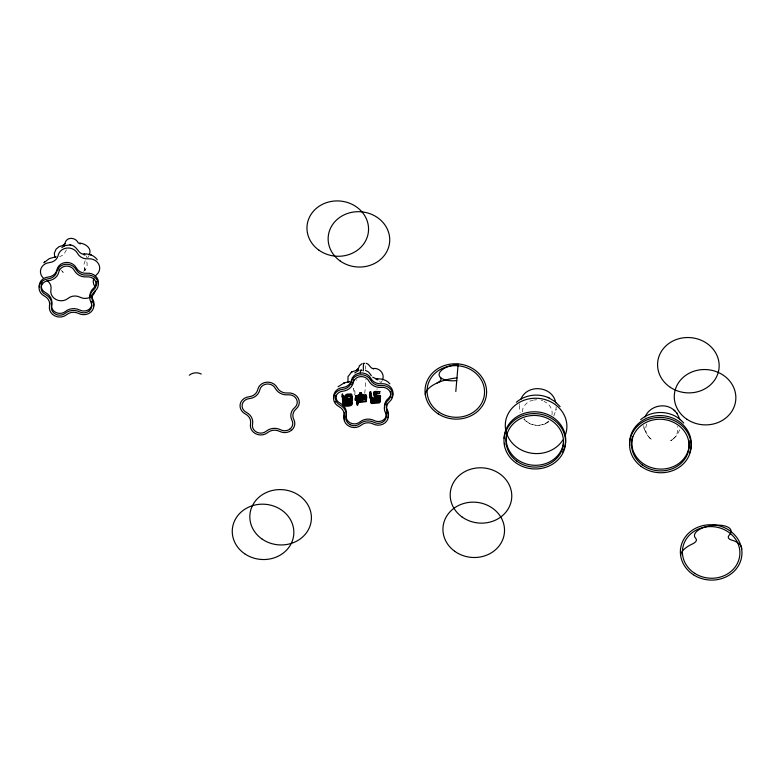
<?xml version="1.0" encoding="UTF-8"?>
<svg xmlns="http://www.w3.org/2000/svg" width="781" height="781" viewBox="0 0 781 781"><rect width="100%" height="100%" fill="white"/><g stroke="black" fill="none" stroke-linecap="round" stroke-linejoin="round"><path stroke-width="0.59" stroke-dasharray="3.9 2.93" d="M522.313 411.831C522.333 407.096 526.521 401.522 532.964 400.214M519.277 405.476L520.126 412.632M377.018 389.485L377.106 388.713M364.766 393.419L365.977 379.263M555.984 409.703L556.179 406.755M553.807 416.029L555.935 409.996M519.355 404.665L519.492 403.865M551.972 414.828C552.968 409.947 549.98 403.982 543.996 401.327M555.847 410.503L556.062 409.185M354.925 394.268L354.906 391.369L353.656 388.723L354.066 389.319M679.782 429.755L676.727 435.622L672.09 439.801M88.956 255.67L87.804 257.681M382.231 380.63L381.089 382.631M646.824 423.995C644.735 429.081 645.282 432.83 649.284 437.497M85.207 260.6L83.723 264.905L84.856 269.152C84.592 268.147 84.934 270.792 83.294 271.456M66.453 249.813L63.632 254.762L59.668 256.715M548.545 421.115C542.912 427.07 530.162 426.621 525.057 419.641M356.907 379.722L356.243 380.269M672.714 439.342C677.166 436.091 678.601 430.702 677.176 426.377M548.965 421.603L547.296 422.726M671.435 440.22L672.607 439.518M83.45 271.407C87.003 269.289 87.911 264.456 86.496 260.766M523.758 419.065C529.274 425.625 539.544 427.392 546.905 422.96M546.602 423.136L547.618 422.541M671.924 439.957L670.947 440.513M671.221 440.377L670.498 440.757M533.696 400.057L536.664 399.765M541.223 400.321L542.688 400.78M651.266 439.244L649.977 438.239M61.348 270.343L63.222 272.481L61.67 270.285M649.372 437.682L650.407 438.571M86.183 255.904L87.072 257.818M649.831 438.043L646.551 434.265L644.13 428.535M524.959 419.524L524.354 418.675M379.781 381.245L380.357 382.768M353.9 389.075L353.481 388.421L354.525 395.098M643.681 425.625L644.061 428.213M643.954 427.734L644.237 429.003M365.088 365.664A18.49 1.66 84.4 0 1 365.811 369.149M84.758 268.898L84.67 269.67L84.758 268.898M85.402 269.64L84.836 270.314L85.402 269.64"/><path stroke-width="1.17" d="M366.016 397.119L366.162 395.225L365.488 397.549L365.762 396.689L366.738 396.719L366.806 397.402L361.71 397.968L361.261 401.297L361.017 399.394M346.247 397.939C346.129 403.172 347.194 397.675 343.533 399.882L343.357 398.642L345.905 398.222L346.12 396.309A1.542 1.386 4.9 0 1 347.008 396.065M374.782 394.385L374.87 395.264A2.714 2.431 4.9 0 0 376.247 397.051M379.839 391.496L379.537 393.634L374.87 394.249L375.095 392.394L379.849 391.545L375.173 391.476A1.63 1.455 4.9 0 0 374.158 391.867A1.279 1.142 4.9 0 0 373.835 392.804M346.12 399.765C346.764 395.459 346.725 400.829 343.806 398.925C343.025 413.862 341.16 383.354 343.23 397.793L345.993 397.978M342.722 402.274L342.83 400.116M342.976 402.625L342.888 400.516M343.357 398.642L343.513 396.836L346.11 396.348M343.533 399.882L343.513 396.836M351.645 402.937A1.503 1.347 4.9 0 1 351.88 404.831L351.391 405.261A3.993 3.583 4.9 0 1 350.962 405.495L350.63 405.642A11.178 10.036 4.9 0 1 346.081 406.227L343.357 405.495A1.435 1.289 4.9 0 1 343.142 403.923C344.528 403.181 343.445 401.024 345.3 400.907A11.412 10.241 4.9 0 1 347.194 400.555M347.789 401.307L351.069 400.985A1.377 1.23 4.9 0 0 351.967 400.614L352.104 398.798A1.23 1.103 4.9 0 0 352.329 397.968L351.909 394.952A1.337 1.201 4.9 0 0 350.415 393.897L347.164 394.239A1.542 1.386 4.9 0 0 346.178 394.6L346.042 396.426A1.22 1.093 4.9 0 0 345.768 397.275L346.129 400.399A1.386 1.24 4.9 0 0 347.779 401.258M347.33 400.321L347.164 394.239M344.694 403.728A8.952 8.035 4.9 0 1 347.447 403.23L347.594 401.366A9.753 8.757 4.9 0 0 345.095 401.834L344.987 401.922A2.48 2.226 4.9 0 0 344.694 402.069L344.177 402.654M350.669 394.844L350.513 396.65L346.949 396.992M350.854 403.513L350.2 403.221L350.357 401.414A9.001 8.074 4.9 0 0 347.604 401.424M355.726 397.695L355.706 398.544L360.637 398.076L360.48 399.882L355.365 400.302L355.306 398.017L355.99 397.568A6.824 6.121 4.9 0 0 358.909 396.553L359.24 396.26A2.031 1.826 4.9 0 0 359.797 394.844L360.236 394.278L360.832 394.717A1.669 1.494 4.9 0 0 361.193 395.469L362.033 396.084A4.52 4.051 4.9 0 0 362.53 396.299A6.033 5.408 4.9 0 0 365.41 396.621L365.742 396.68M355.472 397.754L356.136 395.762A6.824 6.121 4.9 0 0 359.065 394.747L359.397 394.454A2.031 1.826 4.9 0 0 359.953 393.038M355.15 399.97L355.794 397.685M355.99 397.568L356.136 395.762M355.306 398.212L356.038 398.486L355.628 395.947M357.786 402.82C358.342 408.053 356.732 403.152 356.81 401.17M361.974 399.491L358.176 399.862L358.186 403.152L357.366 403.406M358.909 396.553L359.065 394.747M359.904 394.444C358.508 391.281 362.804 392.462 360.832 394.717M359.075 397.48A5.36 4.813 4.9 0 0 359.729 397.051L360.256 396.514A1.757 1.582 4.9 0 0 360.49 396.055L360.783 392.57M365.41 396.641L365.567 394.835L366.162 395.196M357.923 402.576L366.064 401.659L366.25 399.276L364.346 399.257M369.862 393.624C371.034 386.859 372.137 399.032 370.887 399.237C373.084 398.876 371.024 394.425 370.653 393.556C368.681 392.863 369.511 397.783 370.653 399.15M370.399 398.808L370.018 391.818M370.946 402.605L370.702 400.887A1.025 0.918 4.9 0 1 370.995 400.136L371.151 398.33M371.922 400.712L372.137 397.978L376.901 397.509M372.195 402.625L372.342 400.819M373.962 393.604A3.436 3.085 4.9 0 0 375.251 395.528L375.436 395.645A4.93 4.422 4.9 0 0 376.706 396.221L379.195 396.572A12.847 11.53 4.9 0 0 380.171 396.553L380.698 396.152L380.181 395.694A9.909 8.894 4.9 0 1 378.024 395.655L377.36 395.537A4.657 4.178 4.9 0 1 376.413 395.215L376.257 397.021A4.657 4.178 4.9 0 0 377.213 397.334L377.867 397.461A9.909 8.894 4.9 0 0 379.937 397.5L380.542 397.92L380.025 398.359A12.847 11.53 4.9 0 1 379.039 398.378L376.559 398.027A4.93 4.422 4.9 0 1 375.28 397.451L375.105 397.324A3.436 3.085 4.9 0 1 373.806 395.42L373.699 394.61A1.279 1.142 4.9 0 1 374.001 393.683L374.167 391.886M374.001 393.673A1.63 1.455 4.9 0 1 375.017 393.302L375.173 391.476M378.502 400.087L378.658 398.271M378.765 401.971L378.922 400.165M379.937 397.509L380.181 395.694M380.025 398.359L380.171 396.553M387.366 412.173A10.27 9.216 4.9 0 1 389.612 401.551A10.27 9.216 4.9 0 0 391.847 390.93A10.27 9.216 4.9 0 0 381.265 385.55A10.27 9.216 4.9 0 1 370.682 380.162A10.27 9.216 4.9 0 0 360.09 374.782A10.27 9.216 4.9 0 0 351.304 382.075A10.27 9.216 4.9 0 1 342.527 389.368A10.27 9.216 4.9 0 0 333.741 396.66A10.27 9.216 4.9 0 0 338.895 406.55A10.27 9.216 4.9 0 1 344.06 416.439A10.27 9.216 4.9 0 0 349.214 426.328A10.27 9.216 4.9 0 0 361.183 425.147A10.27 9.216 4.9 0 1 373.162 423.966A10.27 9.216 4.9 0 0 385.131 422.785A10.27 9.216 4.9 0 0 387.366 412.173L387.522 410.367A10.27 9.216 4.9 0 1 387.142 403.308M455.811 391.457L458.135 364.346A18.49 7.995 -8.1 0 0 439.107 374.284A18.49 7.995 -8.1 0 0 456.739 380.611M374.939 392.579L374.997 393.224M351.03 399.97L350.649 397.031A1.015 0.908 4.9 0 0 350.562 396.709M89.288 254.811C92.705 247.206 83.245 242.676 78.325 243.067C75.679 236.848 65.711 236.418 64.882 244.141L65.048 243.535L62.861 245.488L63.642 245.283L59.014 246.689L56.086 249.188L54.348 253.171L54.709 257.369M382.563 379.761C385.072 373.874 379.293 367.402 373.181 368.573M520.849 399.364C526.931 383.432 552.88 385.921 555.711 402.801M645.126 416.995C649.48 405.7 665.568 402.049 674.335 410.425M44.927 261.655L43.902 262.748L49.223 258.657L55.412 256.89M354.769 372.879L358.996 370.262M351.87 403.201L352.036 403.025A1.503 1.347 4.9 0 0 351.801 401.131L351.167 400.79A3.973 3.563 4.9 0 0 350.679 400.633L350.308 400.555M342.078 396.367L342.966 396.387L343.23 397.793M342.234 394.561L342.527 398.027M338.046 386.761L344.294 382.866M347.086 395.196L350.571 394.795M64.442 245.82L61.816 247.616M351.05 402.684L350.708 402.918A3.436 3.085 4.9 0 1 350.386 403.064M516.368 402.235C524.93 394.971 537.582 393.019 547.901 397.461M640.664 419.67C652.037 409.703 670.694 410.191 681.52 420.754M351.587 372.098L348.004 376.608L347.984 382.319M351.655 403.367L351.538 403.455A3.993 3.583 4.9 0 1 351.118 403.689L350.776 403.836A11.178 10.036 4.9 0 1 346.227 404.421M351.938 371.873L357.259 370.038L357.718 369.628L356.653 370.321L358.323 368.486L358.157 369.091L359.494 365.723L362.179 363.575M351.216 372.342L352.29 371.639M346.071 400.448L343.65 400.731M344.128 401.395L343.298 402.117A1.435 1.289 4.9 0 0 343.503 403.699L346.227 404.499M343.972 403.211L345.143 402.713A11.412 10.241 4.9 0 1 347.32 402.342A11.256 10.094 4.9 0 1 349.546 402.274M348.199 381.997L349.546 381.509M348.922 381.85L349.458 381.558M358.059 400.78L366.328 399.54M64.891 245.624L70.036 244.892M64.218 245.927L65.106 245.527M372.137 398.876L378.56 398.232M371.981 400.682L378.404 400.038M378.853 400.204L372.449 400.848M378.678 402.02L372.254 402.645M55.802 256.812L55.09 257.037L55.978 256.812M344.441 382.807L348.531 381.86M343.65 383.09L345.065 382.592M351.03 398.32L347.672 398.632M350.815 400.136L347.477 400.428L347.145 396.397M355.57 399.501L366.767 398.818L361.554 399.774M378.58 400.302L378.795 401.844M343.386 395.987L346.139 396.104M347.008 396.045L350.259 395.723A1.337 1.201 4.9 0 1 351.792 396.758M375.017 393.282L379.693 393.351M343.689 398.076L345.3 397.92M357.766 397.5L363.038 396.973M347.945 399.491L351.02 399.198M356.038 398.486L356.077 398.476A8.327 7.468 4.9 0 0 359.094 397.5M376.159 379.449L377.877 379.8M349.546 402.283L350.523 402.44A3.973 3.563 4.9 0 1 351.011 402.596L351.606 402.908M70.661 244.98C77.485 245.898 78.246 254.567 83.821 254.04L84.631 254.03L84.114 254.04C89.112 253.425 94.403 255.612 97.283 259.78M69.939 244.883L70.739 244.99M83.342 254.538L85.012 255.036M345.192 405.368L344.07 404.812L344.382 403.972A2.314 2.079 4.9 0 1 344.714 403.777M373.259 368.583C370.087 368.622 369.716 363.936 366.113 363.263M90.235 254.626L91.465 255.084M365.41 370.292L368.554 372.039L370.721 374.753M548.877 397.89L554.949 401.551L560.114 406.647M547.647 397.353L549.16 398.007M343.152 400.829L344.001 400.262M361.515 394.991L360.89 394.571A1.416 1.269 4.9 0 1 360.637 394.249A1.757 1.582 4.9 0 1 360.412 394.708L359.885 395.245A5.36 4.813 4.9 0 1 359.231 395.674M357.142 405.173L356.653 402.976M360.832 401.19L360.48 399.882M372.693 377.174L376.139 378.853C381.118 378.541 386.595 379.693 389.856 383.813M674.696 410.747L676.824 413.09M674.101 410.21L674.95 410.972M681.881 421.096L683.765 423.058M677.068 413.432L680.046 419.739M676.59 412.778L677.312 413.754M371.043 375.31L371.297 375.69M366.172 401.297L358.02 401.678A1.533 1.377 4.9 0 0 356.439 402.957M351.274 402.137L350.884 401.619A2.06 1.855 4.9 0 0 350.357 401.414M373.972 393.604L373.845 392.804M380.074 399.852L379.849 398.251A1.201 1.084 4.9 0 0 379.8 397.929M379.693 400.057L379.927 401.659M378.873 399.472L378.951 400.038M372.068 402.42L371.854 400.917M371.102 400.799L370.858 399.081A1.025 0.918 4.9 0 1 370.897 398.681M351.753 396.758L352.182 399.774A1.23 1.103 4.9 0 1 351.967 400.614M350.972 396.416L351.186 397.949M346.178 397.207L345.924 395.469A1.22 1.093 4.9 0 1 346.198 394.62M343.806 398.925L343.884 399.462M189.275 375.192A10.27 9.216 4.9 0 1 201.244 374.011M425.264 394.473A30.82 13.326 -8.1 0 1 456.973 377.906M440.377 377.408A10.27 4.442 -8.1 0 1 437.135 382.983M504.126 438.531A30.82 27.657 4.9 0 1 542.043 412.661A30.82 27.657 4.9 0 1 562.632 452.004M504.848 444.936A30.82 27.657 4.9 0 1 504.506 443.305M563.56 442.202A28.77 25.812 4.9 0 1 530.387 464.9A28.77 25.812 4.9 0 1 506.928 433.123M562.886 439.986A30.82 27.657 4.9 0 1 510.725 441.197A30.82 27.657 4.9 0 1 531.441 398.476A30.82 27.657 4.9 0 1 565.503 434.607M95.087 291.059A10.27 9.216 4.9 0 0 92.851 301.681A10.27 9.216 4.9 0 1 90.606 312.302A10.27 9.216 4.9 0 1 78.637 313.474A10.27 9.216 4.9 0 0 66.668 314.655A10.27 9.216 4.9 0 1 54.699 315.836A10.27 9.216 4.9 0 1 49.535 305.947A10.27 9.216 4.9 0 0 44.38 296.058A10.27 9.216 4.9 0 1 39.226 286.168A10.27 9.216 4.9 0 1 48.002 278.876A10.27 9.216 4.9 0 0 56.788 271.583A10.27 9.216 4.9 0 1 65.575 264.29A10.27 9.216 4.9 0 1 76.157 269.679A10.27 9.216 4.9 0 0 86.74 275.058A10.27 9.216 4.9 0 1 97.332 280.447A10.27 9.216 4.9 0 1 95.087 291.059A10.27 9.216 4.9 0 1 92.002 296.028M89.424 297.581A10.27 9.216 4.9 0 1 80.033 297.21A10.27 9.216 4.9 0 0 68.064 298.391A10.27 9.216 4.9 0 1 56.095 299.572A10.27 9.216 4.9 0 1 50.931 289.673A10.27 9.216 4.9 0 0 47.065 280.564M94.794 286.715A10.27 9.216 4.9 0 0 94.247 285.407A10.27 9.216 4.9 0 1 93.876 278.309M95.448 275.8A10.27 9.216 4.9 0 1 96.483 274.795A10.27 9.216 4.9 0 0 98.728 264.173A10.27 9.216 4.9 0 0 88.136 258.794A10.27 9.216 4.9 0 1 77.553 253.405A10.27 9.216 4.9 0 0 66.971 248.026A10.27 9.216 4.9 0 0 58.184 255.319A10.27 9.216 4.9 0 1 49.398 262.601A10.27 9.216 4.9 0 0 41.022 268.547A10.27 9.216 4.9 0 0 43.287 278.036M92.197 294.203A10.27 9.216 4.9 0 0 93.007 299.875A10.27 9.216 4.9 0 1 93.369 306.972M98.289 284.304A10.27 9.216 4.9 0 0 86.896 273.252A10.27 9.216 4.9 0 1 76.313 267.873A10.27 9.216 4.9 0 0 65.731 262.484A10.27 9.216 4.9 0 0 56.945 269.777A10.27 9.216 4.9 0 1 48.158 277.07A10.27 9.216 4.9 0 0 39.275 287.174M49.867 302.764A10.27 9.216 4.9 0 1 49.691 304.141A10.27 9.216 4.9 0 0 49.584 306.953M91.797 305.166A8.22 7.371 4.9 0 1 79.779 310.067A12.33 11.061 4.9 0 0 65.419 311.482A8.22 7.371 4.9 0 1 55.842 312.429A8.22 7.371 4.9 0 1 51.712 304.512A12.33 11.061 4.9 0 0 45.523 292.65A8.22 7.371 4.9 0 1 42.233 282.624M91.592 301.671A8.22 7.371 4.9 0 1 91.865 302.803M58.965 270.148A8.22 7.371 4.9 0 1 59.278 269.084M96.346 281.56A8.22 7.371 4.9 0 1 93.837 287.886A12.33 11.061 4.9 0 0 90.079 297.376M629.837 445.453A30.82 27.657 4.9 0 1 664.367 415.873A30.82 27.657 4.9 0 1 689.428 453.234M688.998 440.455A28.77 25.812 4.9 0 1 658.734 469.02A28.77 25.812 4.9 0 1 632.63 436.423M741.706 549.404A30.82 13.326 -8.1 0 0 731.621 540.081A10.27 4.442 -8.1 0 1 729.278 535.063A18.49 7.995 -8.1 0 0 713.483 525.301A18.49 7.995 -8.1 0 0 695.725 538.363A10.27 4.442 -8.1 0 1 692.474 543.937A30.82 13.326 -8.1 0 0 680.602 555.428M344.86 419.983A10.27 9.216 4.9 0 1 344.216 414.633A10.27 9.216 4.9 0 0 344.382 412.466M335.664 402A10.27 9.216 4.9 0 1 335.244 401.424M333.887 398.242A10.27 9.216 4.9 0 1 342.683 387.561A10.27 9.216 4.9 0 0 351.46 380.269A10.27 9.216 4.9 0 1 360.246 372.976A30.82 2.763 84.4 0 1 361.925 370.731M360.246 372.976A10.27 9.216 4.9 0 1 370.829 378.355A10.27 9.216 4.9 0 0 381.421 383.744A10.27 9.216 4.9 0 1 391.261 387.923A10.27 9.216 4.9 0 1 391.632 397.636M387.522 410.367A10.27 9.216 4.9 0 1 387.806 417.659M363.37 370.79A10.27 0.918 84.4 0 0 363.36 369.677A18.49 1.66 84.4 0 1 364.405 363.565M335.918 395.225A8.22 7.371 4.9 0 0 340.038 403.133A12.33 11.061 4.9 0 1 346.227 415.004A8.22 7.371 4.9 0 0 350.357 422.921A8.22 7.371 4.9 0 0 359.934 421.974A12.33 11.061 4.9 0 1 374.294 420.559A8.22 7.371 4.9 0 0 383.422 419.963A8.22 7.371 4.9 0 0 386.107 412.143M353.266 381.489A12.33 11.061 4.9 0 1 351.684 384.623M353.481 380.64A8.22 7.371 4.9 0 1 353.803 379.576M390.734 391.437A8.22 7.371 4.9 0 1 388.352 398.378A12.33 11.061 4.9 0 0 384.603 407.867M347.447 403.201A10.319 9.255 4.9 0 1 349.82 403.123M345.222 405.241A9.118 8.181 4.9 0 0 350.542 404.695A0.996 0.898 4.9 0 0 351.06 403.406M350.337 402.967A9.313 8.357 4.9 0 1 345.095 403.465M345.095 403.504A2.372 2.128 4.9 0 1 344.714 403.386M347.935 399.452A1.386 1.24 4.9 0 1 346.247 398.583M352.124 398.808A1.377 1.23 4.9 0 1 351.84 399.003M356.595 401.151A1.533 1.377 4.9 0 1 358.176 399.882M360.48 396.055A1.416 1.269 4.9 0 0 360.666 396.299L361.369 396.797A7.937 7.117 4.9 0 0 365.479 397.48M360.988 392.911A1.669 1.494 4.9 0 0 361.349 393.663L362.189 394.278A4.52 4.051 4.9 0 0 362.687 394.493A6.033 5.408 4.9 0 0 365.567 394.815M365.635 395.674A7.937 7.117 4.9 0 1 361.496 395.04M359.25 395.694A8.327 7.468 4.9 0 1 356.224 396.65M370.985 400.116A1.747 1.562 4.9 0 1 371.981 399.804L378.326 399.159A1.201 1.084 4.9 0 1 379.761 400.048M380.122 401.659A1.455 1.308 4.9 0 1 378.687 402.967L372.459 403.523A1.357 1.22 4.9 0 1 370.79 402.635M371.336 398.193A1.747 1.562 4.9 0 1 372.137 397.998M380.279 399.852A1.455 1.308 4.9 0 1 378.844 401.161L372.615 401.717A1.357 1.22 4.9 0 1 370.946 400.829M376.403 395.245A2.714 2.431 4.9 0 1 375.212 394.054M64.432 244.678L63.368 245.371L64.432 244.678M356.897 370.194L356.136 370.438L356.927 370.243M377.496 378.98L376.901 378.98L377.408 378.99M80.384 243.692L79.584 243.545L80.384 243.692M373.669 368.642L372.81 368.525L373.669 368.642M438.161 413.842A30.82 27.657 4.9 0 0 486.495 394.366A30.82 27.657 4.9 0 0 442.778 366.172A30.82 27.657 4.9 0 0 438.161 413.842M515.519 462.567A30.82 27.657 4.9 0 0 565.21 445.951A30.82 27.657 4.9 0 0 523.563 415.316A30.82 27.657 4.9 0 0 515.519 462.567M516.807 461.141A28.77 25.812 4.9 0 0 563.179 445.639A28.77 25.812 4.9 0 0 524.315 417.044A28.77 25.812 4.9 0 0 516.807 461.141M439.332 412.348A28.77 25.812 4.9 0 0 484.445 394.171A28.77 25.812 4.9 0 0 443.647 367.851A28.77 25.812 4.9 0 0 439.332 412.348M290.19 428.847A8.22 7.371 4.9 0 0 291.987 420.354A12.33 11.061 4.9 0 1 294.671 407.604A8.22 7.371 4.9 0 0 296.468 399.111A8.22 7.371 4.9 0 0 287.994 394.805A12.33 11.061 4.9 0 1 275.293 388.342A8.22 7.371 4.9 0 0 266.819 384.037A8.22 7.371 4.9 0 0 259.79 389.875A12.33 11.061 4.9 0 1 249.256 398.622A8.22 7.371 4.9 0 0 242.227 404.451A8.22 7.371 4.9 0 0 246.357 412.368A12.33 11.061 4.9 0 1 252.546 424.239A8.22 7.371 4.9 0 0 256.666 432.147A8.22 7.371 4.9 0 0 266.243 431.2A12.33 11.061 4.9 0 1 280.613 429.784A8.22 7.371 4.9 0 0 290.19 428.847M291.596 430.214A10.27 9.216 4.9 0 0 293.841 419.592A10.27 9.216 4.9 0 1 296.077 408.971A10.27 9.216 4.9 0 0 298.322 398.359A10.27 9.216 4.9 0 0 287.73 392.97A10.27 9.216 4.9 0 1 277.148 387.591A10.27 9.216 4.9 0 0 266.555 382.202A10.27 9.216 4.9 0 0 257.779 389.494A10.27 9.216 4.9 0 1 248.993 396.787A10.27 9.216 4.9 0 0 240.206 404.08A10.27 9.216 4.9 0 0 245.371 413.969A10.27 9.216 4.9 0 1 250.525 423.858A10.27 9.216 4.9 0 0 255.68 433.748A10.27 9.216 4.9 0 0 267.658 432.567A10.27 9.216 4.9 0 1 279.627 431.385A10.27 9.216 4.9 0 0 291.596 430.214M89.2 310.936A8.22 7.371 4.9 0 0 90.996 302.442A12.33 11.061 4.9 0 1 93.681 289.692A8.22 7.371 4.9 0 0 95.477 281.199A8.22 7.371 4.9 0 0 87.003 276.894A12.33 11.061 4.9 0 1 74.302 270.431A8.22 7.371 4.9 0 0 65.829 266.126A8.22 7.371 4.9 0 0 58.809 271.964A12.33 11.061 4.9 0 1 48.266 280.711A8.22 7.371 4.9 0 0 41.237 286.539A8.22 7.371 4.9 0 0 45.366 294.457A12.33 11.061 4.9 0 1 51.556 306.328A8.22 7.371 4.9 0 0 55.685 314.235A8.22 7.371 4.9 0 0 65.262 313.288A12.33 11.061 4.9 0 1 79.623 311.873A8.22 7.371 4.9 0 0 89.2 310.936M641.094 466.364A30.82 27.657 4.9 0 0 690.785 449.749A30.82 27.657 4.9 0 0 649.128 419.114A30.82 27.657 4.9 0 0 641.094 466.364M642.372 464.939A28.77 25.812 4.9 0 0 688.754 449.436A28.77 25.812 4.9 0 0 649.88 420.842A28.77 25.812 4.9 0 0 642.372 464.939M694.68 573.313A28.77 25.812 4.9 0 0 739.792 555.135A28.77 25.812 4.9 0 0 698.995 528.805A28.77 25.812 4.9 0 0 694.68 573.313M693.499 574.796A30.82 27.657 4.9 0 0 741.843 555.32A30.82 27.657 4.9 0 0 698.126 527.126A30.82 27.657 4.9 0 0 693.499 574.796M319.038 250.262A30.82 27.657 4.9 0 0 368.3 232.679A30.82 27.657 4.9 0 0 325.931 202.845A30.82 27.657 4.9 0 0 319.038 250.262M461.922 516.885A30.82 27.657 4.9 0 0 511.467 499.938A30.82 27.657 4.9 0 0 469.566 469.576A30.82 27.657 4.9 0 0 461.922 516.885M262.25 539.183A30.82 27.657 4.9 0 0 311.209 520.966A30.82 27.657 4.9 0 0 268.391 491.669A30.82 27.657 4.9 0 0 262.25 539.183M340.213 261.03A30.82 27.657 4.9 0 0 389.475 243.447A30.82 27.657 4.9 0 0 347.106 213.613A30.82 27.657 4.9 0 0 340.213 261.03M454.669 551.249A30.82 27.657 4.9 0 0 504.214 534.302A30.82 27.657 4.9 0 0 462.323 503.93A30.82 27.657 4.9 0 0 454.669 551.249M244.687 553.768A30.82 27.657 4.9 0 0 293.646 535.551A30.82 27.657 4.9 0 0 250.818 506.254A30.82 27.657 4.9 0 0 244.687 553.768M687.046 419.358A30.82 27.657 4.9 0 0 735.702 400.516A30.82 27.657 4.9 0 0 692.425 371.766A30.82 27.657 4.9 0 0 687.046 419.358M670.352 387.356A30.82 27.657 4.9 0 0 719.008 368.505A30.82 27.657 4.9 0 0 675.731 339.755A30.82 27.657 4.9 0 0 670.352 387.356M350.2 424.727A8.22 7.371 4.9 0 0 359.777 423.78A12.33 11.061 4.9 0 1 374.148 422.365A8.22 7.371 4.9 0 0 383.725 421.418A8.22 7.371 4.9 0 0 385.511 412.924A12.33 11.061 4.9 0 1 388.206 400.184A8.22 7.371 4.9 0 0 389.992 391.691A8.22 7.371 4.9 0 0 381.528 387.386A12.33 11.061 4.9 0 1 368.817 380.923A8.22 7.371 4.9 0 0 360.353 376.618A8.22 7.371 4.9 0 0 353.324 382.446A12.33 11.061 4.9 0 1 342.781 391.203A8.22 7.371 4.9 0 0 335.762 397.031A8.22 7.371 4.9 0 0 339.881 404.948A12.33 11.061 4.9 0 1 346.071 416.81A8.22 7.371 4.9 0 0 350.2 424.727"/></g></svg>
